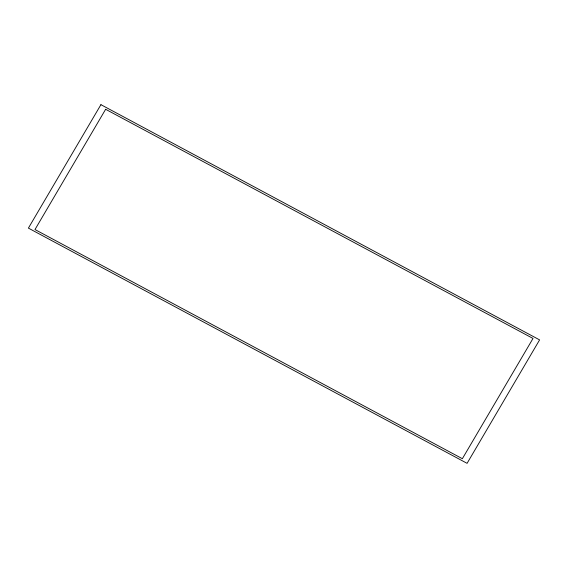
<?xml version="1.0" encoding="UTF-8"?>
<svg xmlns="http://www.w3.org/2000/svg" width="568" height="568" viewBox="0 0 568 568"><rect width="100%" height="100%" fill="white"/><g stroke="black" fill="none" stroke-linecap="round" stroke-linejoin="round"><path stroke-width="0.85" d="M100.919 104.668L28.4 228.109L467.081 463.332L539.6 339.891L100.919 104.668M105.641 109.29L34.989 229.543L462.359 458.71L533.011 338.457L105.641 109.29"/></g></svg>
